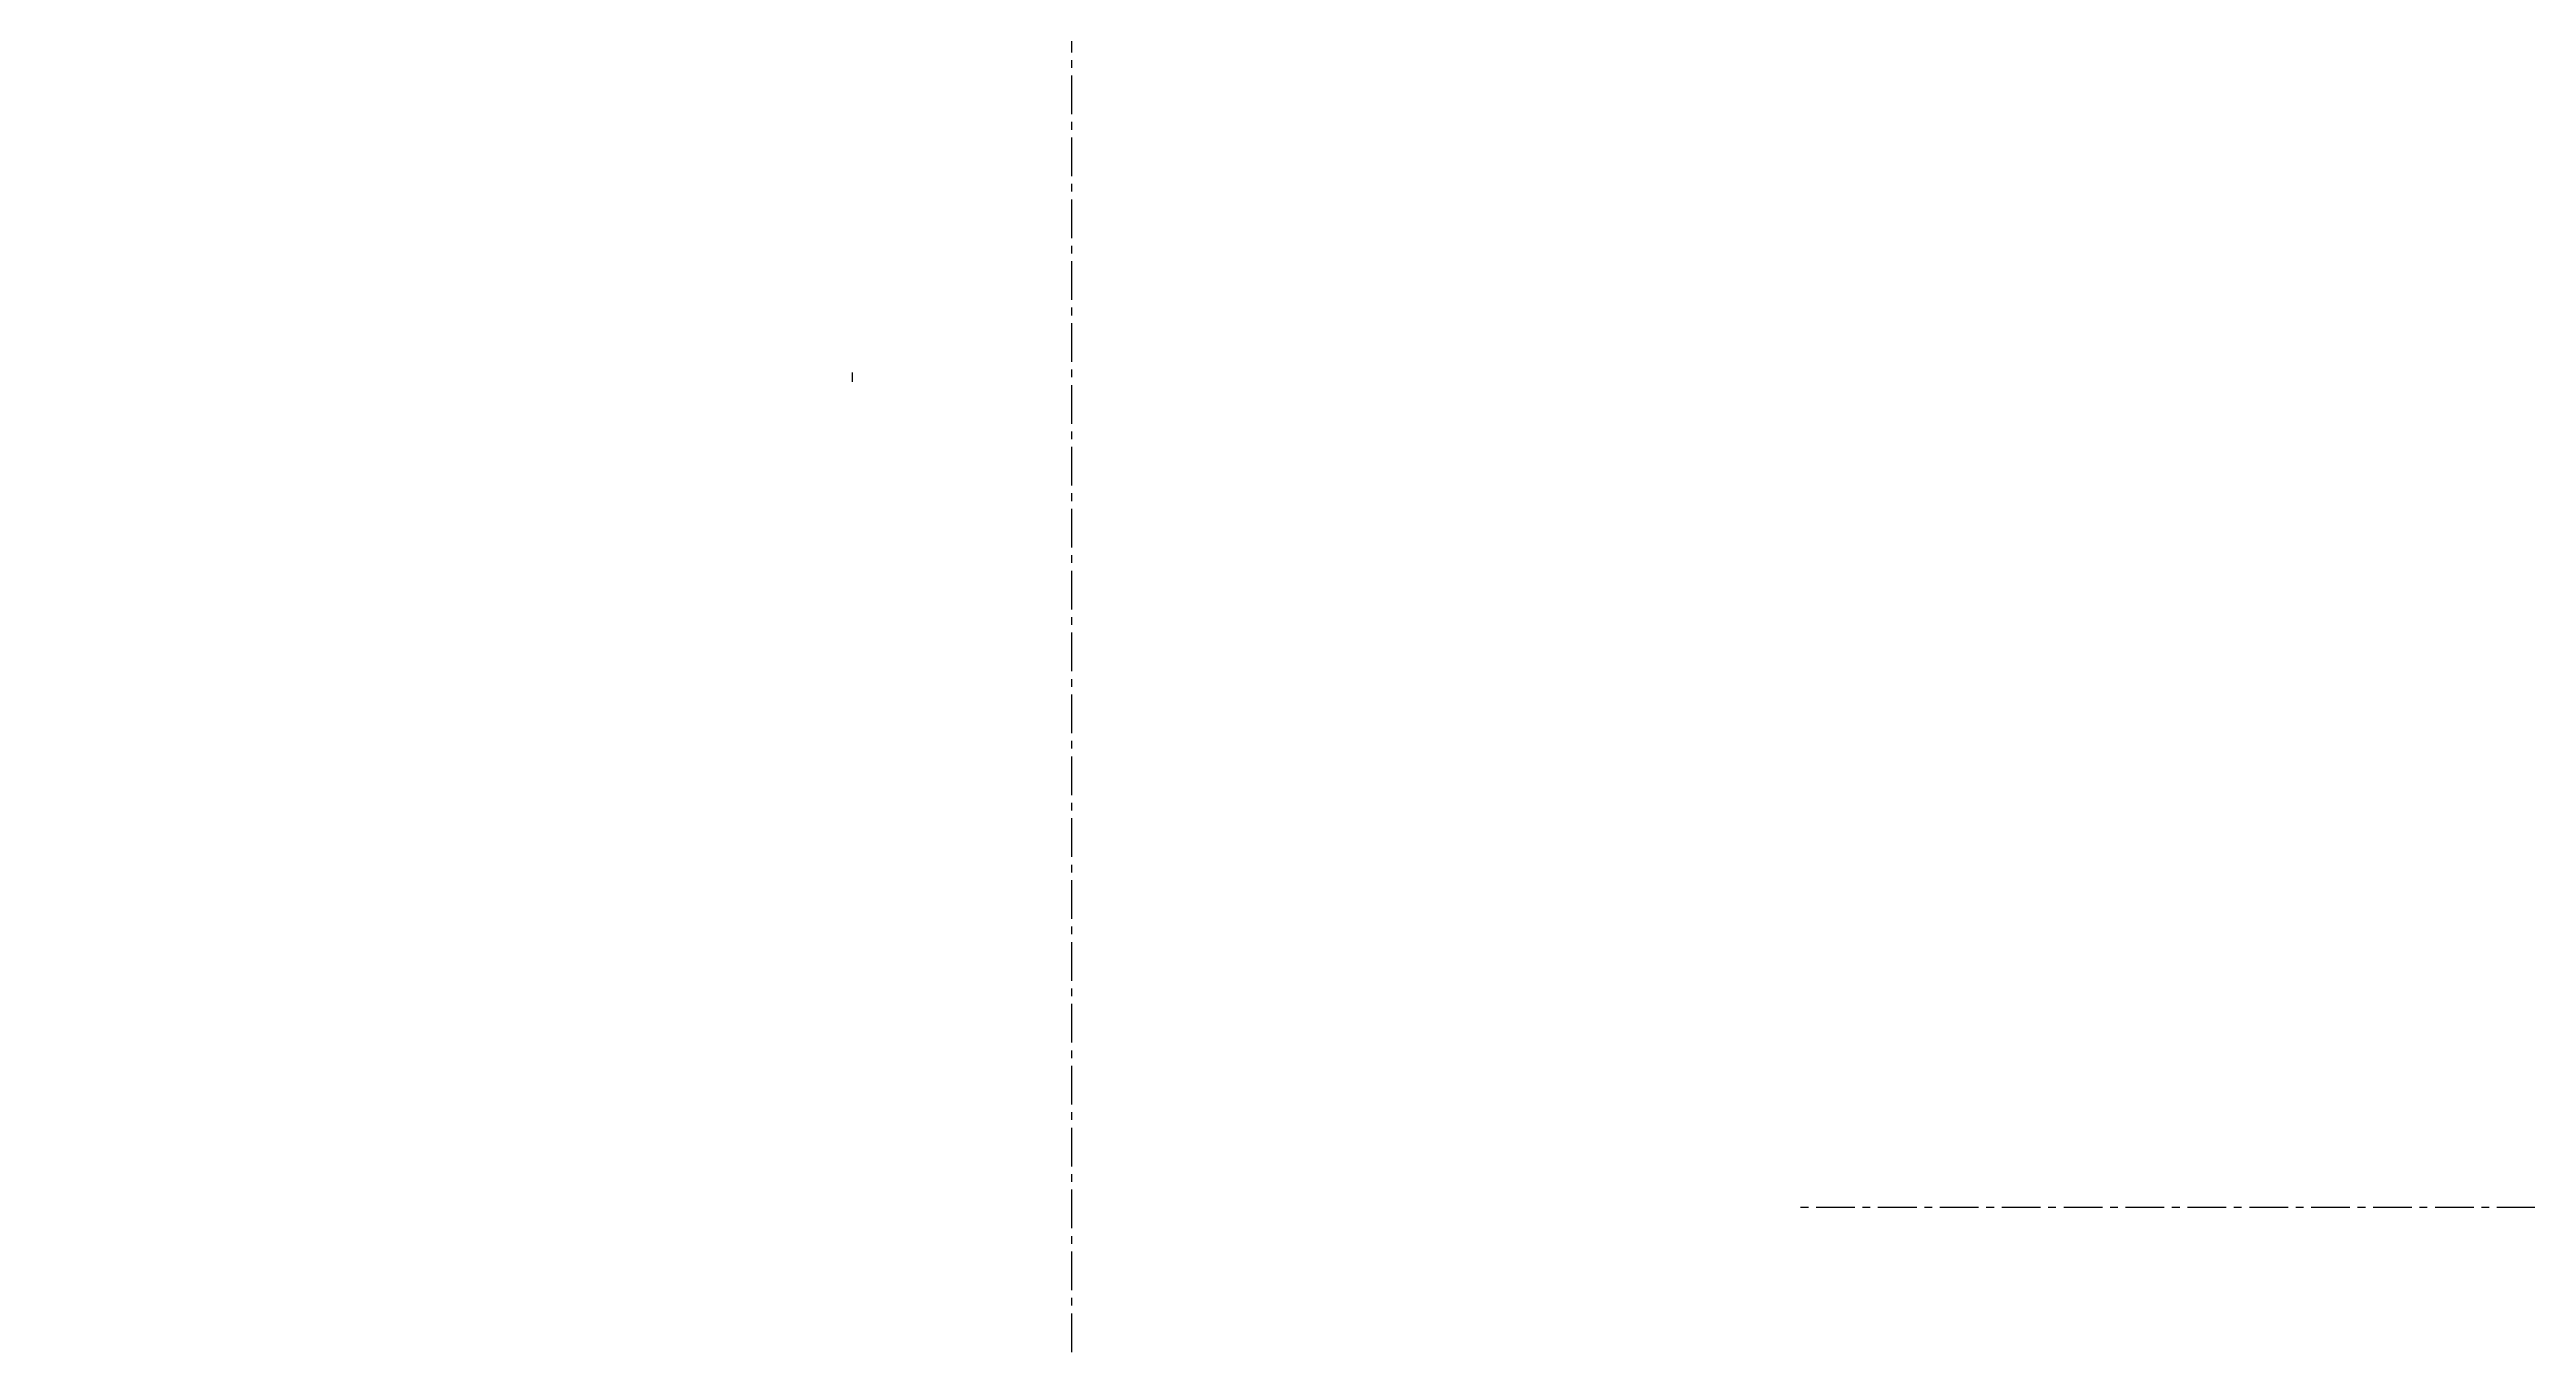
# Model space of a CAD drawing. Extents: x -662 to 7167, y -426 to 2826.
# Drawn here: x -581 to 219, y 1337 to 1756 of the extents above; entities that cross this region are included whole.
import ezdxf
from ezdxf.enums import TextEntityAlignment as Align

# ---------------------------------------------------------------- set-up
doc = ezdxf.new("R2010")
doc.units = 0
doc.header["$LTSCALE"] = 10
doc.linetypes.add('G02-1-PRDXXXX-E-MET-01-P01-01$0$CENTER', pattern=[2, 1.25, -0.25, 0.25, -0.25])
for name, color, linetype in [('G02-1-PRDXXXX-E-MEQP-01-P01-01$0$EQ INST-HTpwr', 9, 'Continuous'), ('G02-1-PRDXXXX-E-MET-01-P01-01$0$CL_CABLE TRAY', 200, 'G02-1-PRDXXXX-E-MET-01-P01-01$0$CENTER'), ('G02-1-PRDXXXX-E-MET-01-P01-01$0$CL_CABLE TRAY INST', 200, 'G02-1-PRDXXXX-E-MET-01-P01-01$0$CENTER')]:
    doc.layers.add(name, color=color, linetype=linetype)
doc.layers.add('G02-1-PRDXXXX-M-MPIP-01-P01-01 (BASE)$0$NOZZLE TAG', color=7, linetype='Continuous', true_color=0x013f7f, plot=False)
doc.styles.add('G02-1-PRDXXXX-E-MEQP-01-P01-01$0$Standard', font='Franklin%20Gothic%20Medium%20Cond%20Regular.ttf')
doc.styles.add('G02-1-PRDXXXX-E-MET-01-P01-01$0$Standard', font='Franklin%20Gothic%20Medium%20Cond%20Regular.ttf')
doc.styles.add('G02-1-PRDXXXX-M-MPIP-01-P01-01 (BASE)$0$Scovan Standard', font='Franklin%20Gothic%20Medium%20Cond%20Regular.ttf', dxfattribs={"height": 2.5})

# ---------------------------------------------------------------- blocks, each defined once
blk = doc.blocks.new('G02-1-PRDXXXX-M-MPIP-01-P01-01 (BASE)$0$SKID-MODULE-NOZZLE-114')
at = {"layer": 'DEFPOINTS', "extrusion": (-1, 0, -1.83697e-16), "style": 'G02-1-PRDXXXX-M-MPIP-01-P01-01 (BASE)$0$Scovan Standard', "width": 0.8}
for tag, p in [('NOZZLE_ELEVATION', (0, -8, 1.5)), ('NOZZLE_NORTHING', (0, 0, 1.5)), ('NOZZLE_EASTING', (0, -4, 1.5)), ('NOZZLE_RATING', (0, 4, 1.5)), ('NOZZLE_LINE#', (0, -12, 1.5)), ('NOZZLE_SIZE', (0, 8, 1.5)), ('NOZZLE_TAG', (0, 12, 1.5))]:
    blk.add_attdef(tag, text='', height=2.5, dxfattribs=at).set_placement(p, align=Align.MIDDLE_CENTER)
blk = doc.blocks.new('G02-1-PRDXXXX-M-MPIP-01-P01-01 (BASE)$0$SKID-MODULE-NOZZLE-33')
at = {"layer": 'DEFPOINTS', "extrusion": (-1, 0, -1.83697e-16), "style": 'G02-1-PRDXXXX-M-MPIP-01-P01-01 (BASE)$0$Scovan Standard', "width": 0.8}
for tag, p in [('NOZZLE_ELEVATION', (0, -8, 1.5)), ('NOZZLE_NORTHING', (0, 0, 1.5)), ('NOZZLE_EASTING', (0, -4, 1.5)), ('NOZZLE_RATING', (0, 4, 1.5)), ('NOZZLE_LINE#', (0, -12, 1.5)), ('NOZZLE_SIZE', (0, 8, 1.5)), ('NOZZLE_TAG', (0, 12, 1.5))]:
    blk.add_attdef(tag, text='', height=2.5, dxfattribs=at).set_placement(p, align=Align.MIDDLE_CENTER)
blk = doc.blocks.new('*U145')
at = {"layer": 'DEFPOINTS'}
for p, q in [((-1.5, 0), (1.5, 0)), ((0, 1.5), (0, -1.5))]:
    blk.add_line(p, q, dxfattribs=at)
at = {"layer": 'DEFPOINTS', "extrusion": (0, -1, 0), "style": 'G02-1-PRDXXXX-E-MEQP-01-P01-01$0$Standard'}
for tag, p in [('E-CIRCUIT#', (418.03, 0, -24.55)), ('E-PANEL#', (422.28, 0, -24.55)), ('E-DIMENSIONS', (426.54, 0, -24.55)), ('E-CATALOG#', (430.79, 0, -24.55)), ('E-MANUFACTURER', (435.04, 0, -24.55)), ('E-D.DESCRIPTION', (439.29, 0, -24.55)), ('E-BOM#', (443.55, 0, -24.55)), ('E-G.DESCRIPTION', (447.8, 0, -24.55)), ('E-TAG', (452.05, 0, -24.55))]:
    blk.add_attdef(tag, text='', height=2.5, rotation=270, dxfattribs=at).set_placement(p, align=Align.TOP_LEFT)

msp = doc.modelspace()

# ---------------------------------------------------------------- linework, layer by layer
at = {"layer": 'G02-1-PRDXXXX-E-MET-01-P01-01$0$CL_CABLE TRAY'}
for p, q in [((-251.2, 75, 2670.19), (-251.2, 2175, 2670.19)), ((-251.2, 75, 230.19), (-251.2, 2175, 230.19))]:
    msp.add_line(p, q, dxfattribs=at)
at = {"layer": 'G02-1-PRDXXXX-E-MET-01-P01-01$0$CL_CABLE TRAY INST'}
msp.add_line((2981.86, 1381.72, 63.5), (-18.14, 1381.72, 63.5), dxfattribs=at)

# ---------------------------------------------------------------- block references
at = {"layer": 'G02-1-PRDXXXX-E-MEQP-01-P01-01$0$EQ INST-HTpwr', "extrusion": (-1, -2.44929e-16, -1.49976e-32)}
ref = msp.add_blockref('*U145', (-1650, 3107.15, 322), dxfattribs=dict(at, xscale=-1, rotation=270))
ref.add_attrib('E-TAG', 'MIQ-PJB-PG-P0105-1', dxfattribs={"layer": 'DEFPOINTS', "extrusion": (-2.44929e-16, 1, 2.22045e-16), "height": 2.5, "style": 'G02-1-PRDXXXX-E-MEQP-01-P01-01$0$Standard'}).set_placement((322, 3559.2, 1625.45), align=Align.TOP_LEFT)
ref.add_attrib('E-G.DESCRIPTION', 'MIQ POWER JUNCTION BOX and BRACKETS', dxfattribs={"layer": 'DEFPOINTS', "extrusion": (-2.44929e-16, 1, 2.22045e-16), "height": 2.5, "style": 'G02-1-PRDXXXX-E-MEQP-01-P01-01$0$Standard'}).set_placement((322, 3554.95, 1625.45), align=Align.TOP_LEFT)
ref.add_attrib('E-BOM#', '2 & 3', dxfattribs={"layer": 'DEFPOINTS', "extrusion": (-2.44929e-16, 1, 2.22045e-16), "height": 2.5, "style": 'G02-1-PRDXXXX-E-MEQP-01-P01-01$0$Standard'}).set_placement((322, 3550.7, 1625.45), align=Align.TOP_LEFT)
ref.add_attrib('E-D.DESCRIPTION', 'POWER KIT', dxfattribs={"layer": 'DEFPOINTS', "extrusion": (-2.44929e-16, 1, 2.22045e-16), "height": 2.5, "style": 'G02-1-PRDXXXX-E-MEQP-01-P01-01$0$Standard'}).set_placement((322, 3546.44, 1625.45), align=Align.TOP_LEFT)
ref.add_attrib('E-MANUFACTURER', 'THERMON', dxfattribs={"layer": 'DEFPOINTS', "extrusion": (-2.44929e-16, 1, 2.22045e-16), "height": 2.5, "style": 'G02-1-PRDXXXX-E-MEQP-01-P01-01$0$Standard'}).set_placement((322, 3542.19, 1625.45), align=Align.TOP_LEFT)
ref.add_attrib('E-CATALOG#', 'MIQ-PJBRP-TB4', dxfattribs={"layer": 'DEFPOINTS', "extrusion": (-2.44929e-16, 1, 2.22045e-16), "height": 2.5, "style": 'G02-1-PRDXXXX-E-MEQP-01-P01-01$0$Standard'}).set_placement((322, 3537.94, 1625.45), align=Align.TOP_LEFT)
ref.add_attrib('E-DIMENSIONS', '227Hx170Wx91D', dxfattribs={"layer": 'DEFPOINTS', "extrusion": (-2.44929e-16, 1, 2.22045e-16), "height": 2.5, "style": 'G02-1-PRDXXXX-E-MEQP-01-P01-01$0$Standard'}).set_placement((322, 3533.69, 1625.45), align=Align.TOP_LEFT)
ref.add_attrib('E-PANEL#', 'HTP-I01', dxfattribs={"layer": 'DEFPOINTS', "extrusion": (-2.44929e-16, 1, 2.22045e-16), "height": 2.5, "style": 'G02-1-PRDXXXX-E-MEQP-01-P01-01$0$Standard'}).set_placement((322, 3529.43, 1625.45), align=Align.TOP_LEFT)
ref.add_attrib('E-CIRCUIT#', 'XX', dxfattribs={"layer": 'DEFPOINTS', "extrusion": (-2.44929e-16, 1, 2.22045e-16), "height": 2.5, "style": 'G02-1-PRDXXXX-E-MEQP-01-P01-01$0$Standard'}).set_placement((322, 3525.18, 1625.45), align=Align.TOP_LEFT)
at = {"layer": 'G02-1-PRDXXXX-M-MPIP-01-P01-01 (BASE)$0$NOZZLE TAG'}
ref = msp.add_blockref('G02-1-PRDXXXX-M-MPIP-01-P01-01 (BASE)$0$SKID-MODULE-NOZZLE-114', (-580, 1650, 3107.15), dxfattribs=at)
ref.add_attrib('NOZZLE_TAG', 'N5', dxfattribs={"layer": 'DEFPOINTS', "extrusion": (-1, 0, -1.83697e-16), "height": 2.5, "style": 'G02-1-PRDXXXX-M-MPIP-01-P01-01 (BASE)$0$Scovan Standard', "width": 0.8}).set_placement((-1650, 3119.15, 581.5), align=Align.MIDDLE_CENTER)
ref.add_attrib('NOZZLE_SIZE', '114', dxfattribs={"layer": 'DEFPOINTS', "extrusion": (-1, 0, -1.83697e-16), "height": 2.5, "style": 'G02-1-PRDXXXX-M-MPIP-01-P01-01 (BASE)$0$Scovan Standard', "width": 0.8}).set_placement((-1650, 3115.15, 581.5), align=Align.MIDDLE_CENTER)
ref.add_attrib('NOZZLE_RATING', 'CL600', dxfattribs={"layer": 'DEFPOINTS', "extrusion": (-1, 0, -1.83697e-16), "height": 2.5, "style": 'G02-1-PRDXXXX-M-MPIP-01-P01-01 (BASE)$0$Scovan Standard', "width": 0.8}).set_placement((-1650, 3111.15, 581.5), align=Align.MIDDLE_CENTER)
ref.add_attrib('NOZZLE_NORTHING', 'N 1+650', dxfattribs={"layer": 'DEFPOINTS', "extrusion": (-1, 0, -1.83697e-16), "height": 2.5, "style": 'G02-1-PRDXXXX-M-MPIP-01-P01-01 (BASE)$0$Scovan Standard', "width": 0.8}).set_placement((-1650, 3107.15, 581.5), align=Align.MIDDLE_CENTER)
ref.add_attrib('NOZZLE_EASTING', 'E -0+580', dxfattribs={"layer": 'DEFPOINTS', "extrusion": (-1, 0, -1.83697e-16), "height": 2.5, "style": 'G02-1-PRDXXXX-M-MPIP-01-P01-01 (BASE)$0$Scovan Standard', "width": 0.8}).set_placement((-1650, 3103.15, 581.5), align=Align.MIDDLE_CENTER)
ref.add_attrib('NOZZLE_ELEVATION', '3.107M', dxfattribs={"layer": 'DEFPOINTS', "extrusion": (-1, 0, -1.83697e-16), "height": 2.5, "style": 'G02-1-PRDXXXX-M-MPIP-01-P01-01 (BASE)$0$Scovan Standard', "width": 0.8}).set_placement((-1650, 3099.15, 581.5), align=Align.MIDDLE_CENTER)
ref.add_attrib('NOZZLE_LINE#', '114-PG-C1C5-P0105', dxfattribs={"layer": 'DEFPOINTS', "extrusion": (-1, 0, -1.83697e-16), "height": 2.5, "style": 'G02-1-PRDXXXX-M-MPIP-01-P01-01 (BASE)$0$Scovan Standard', "width": 0.8}).set_placement((-1650, 3095.15, 581.5), align=Align.MIDDLE_CENTER)
ref = msp.add_blockref('G02-1-PRDXXXX-M-MPIP-01-P01-01 (BASE)$0$SKID-MODULE-NOZZLE-33', (-280, 1380, 2366.7), dxfattribs=at)
ref.add_attrib('NOZZLE_TAG', 'N9', dxfattribs={"layer": 'DEFPOINTS', "extrusion": (-1, 0, -1.83697e-16), "height": 2.5, "style": 'G02-1-PRDXXXX-M-MPIP-01-P01-01 (BASE)$0$Scovan Standard', "width": 0.8}).set_placement((-1380, 2378.7, 281.5), align=Align.MIDDLE_CENTER)
ref.add_attrib('NOZZLE_SIZE', '33', dxfattribs={"layer": 'DEFPOINTS', "extrusion": (-1, 0, -1.83697e-16), "height": 2.5, "style": 'G02-1-PRDXXXX-M-MPIP-01-P01-01 (BASE)$0$Scovan Standard', "width": 0.8}).set_placement((-1380, 2374.7, 281.5), align=Align.MIDDLE_CENTER)
ref.add_attrib('NOZZLE_RATING', 'CL600', dxfattribs={"layer": 'DEFPOINTS', "extrusion": (-1, 0, -1.83697e-16), "height": 2.5, "style": 'G02-1-PRDXXXX-M-MPIP-01-P01-01 (BASE)$0$Scovan Standard', "width": 0.8}).set_placement((-1380, 2370.7, 281.5), align=Align.MIDDLE_CENTER)
ref.add_attrib('NOZZLE_NORTHING', 'N 1+380', dxfattribs={"layer": 'DEFPOINTS', "extrusion": (-1, 0, -1.83697e-16), "height": 2.5, "style": 'G02-1-PRDXXXX-M-MPIP-01-P01-01 (BASE)$0$Scovan Standard', "width": 0.8}).set_placement((-1380, 2366.7, 281.5), align=Align.MIDDLE_CENTER)
ref.add_attrib('NOZZLE_EASTING', 'E -0+280', dxfattribs={"layer": 'DEFPOINTS', "extrusion": (-1, 0, -1.83697e-16), "height": 2.5, "style": 'G02-1-PRDXXXX-M-MPIP-01-P01-01 (BASE)$0$Scovan Standard', "width": 0.8}).set_placement((-1380, 2362.7, 281.5), align=Align.MIDDLE_CENTER)
ref.add_attrib('NOZZLE_ELEVATION', '2.367M', dxfattribs={"layer": 'DEFPOINTS', "extrusion": (-1, 0, -1.83697e-16), "height": 2.5, "style": 'G02-1-PRDXXXX-M-MPIP-01-P01-01 (BASE)$0$Scovan Standard', "width": 0.8}).set_placement((-1380, 2358.7, 281.5), align=Align.MIDDLE_CENTER)
ref.add_attrib('NOZZLE_LINE#', '33-FG-C2C5-P0106', dxfattribs={"layer": 'DEFPOINTS', "extrusion": (-1, 0, -1.83697e-16), "height": 2.5, "style": 'G02-1-PRDXXXX-M-MPIP-01-P01-01 (BASE)$0$Scovan Standard', "width": 0.8}).set_placement((-1380, 2354.7, 281.5), align=Align.MIDDLE_CENTER)

# ---------------------------------------------------------------- texts
at = {"layer": 'DEFPOINTS', "extrusion": (1.83697e-16, 1, -5.66554e-16), "insert": (-14.72, 1462.24, 2.75), "char_height": 0.508, "attachment_point": 3, "text_direction": (-1, 0, 0), "style": 'G02-1-PRDXXXX-E-MET-01-P01-01$0$Standard'}
msp.add_mtext_dynamic_manual_height_columns('\\A1;UNISTRUT P1000\\P1 5/8" x  1 5/8"\\P12 GAUGE', width=5.2694, gutter_width=1.25, heights=[0], dxfattribs=at)

doc.saveas('drawing.dxf')
